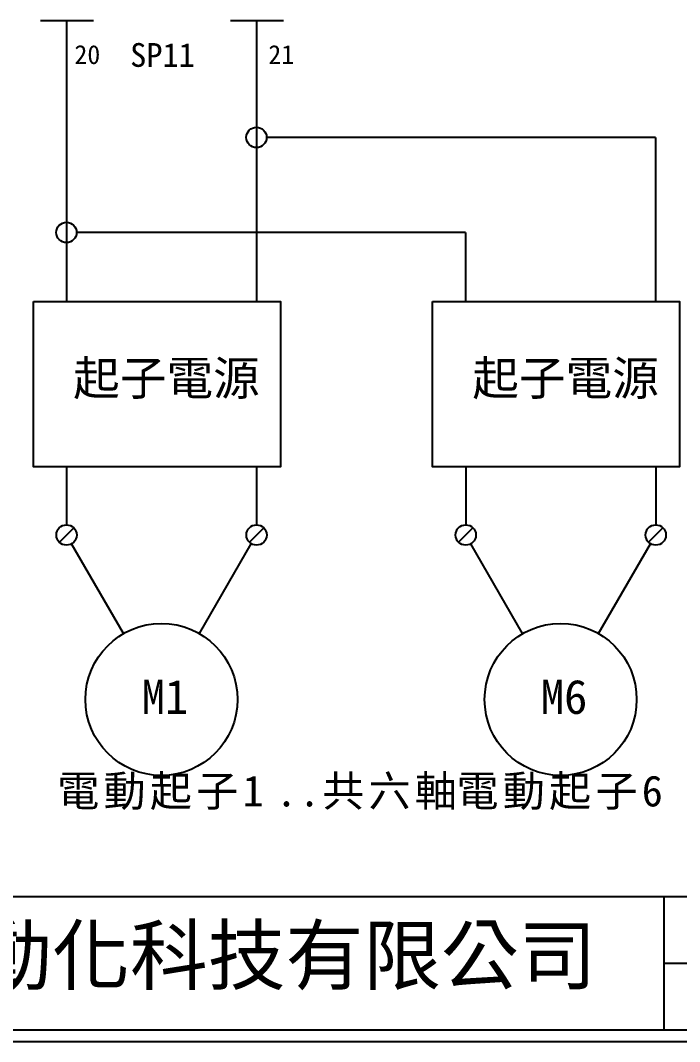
# Model space of a CAD drawing. Extents: x 10 to 297, y 3 to 207.
# Drawn here: x 78 to 147.4, y 3 to 110.4 of the extents above; entities that cross this region are included whole.
import ezdxf

# ---------------------------------------------------------------- set-up
doc = ezdxf.new("R2010")
doc.units = 0
doc.layers.get('0').update_dxf_attribs({"linetype": 'CONTINUOUS'})
doc.layers.add('圖框層', color=7, linetype='CONTINUOUS')
doc.layers.add('標尺寸層', color=3, linetype='CONTINUOUS')
doc.styles.add('STSL', font='kaiu.ttf')
doc.styles.add('標楷體', font='kaiu.ttf')

msp = doc.modelspace()

# ---------------------------------------------------------------- linework, layer by layer
for p, q in [((82.83, 110.42), (82.83, 104.56)), ((102.83, 110.42), (102.83, 104.56)), ((82.83, 104.56), (82.84, 80.85)), ((102.83, 104.56), (102.84, 80.85)), ((144.84, 98.12), (103.9, 98.12)), ((144.84, 98.12), (144.85, 80.85)), ((124.85, 88.12), (83.9, 88.12)), ((124.85, 88.12), (124.85, 80.85)), ((82.84, 63.47), (82.84, 57.36)), ((102.84, 63.47), (102.84, 57.36)), ((124.86, 63.47), (124.86, 57.36)), ((144.86, 63.47), (144.86, 57.36)), ((83.6, 57.05), (82.09, 55.53)), ((103.6, 57.05), (102.09, 55.53)), ((125.62, 57.05), (124.1, 55.53)), ((145.62, 57.05), (144.1, 55.53)), ((88.83, 45.92), (83.38, 55.36)), ((96.83, 45.92), (102.29, 55.37)), ((130.85, 45.92), (125.39, 55.36)), ((138.85, 45.92), (144.31, 55.37))]:
    msp.add_line(p, q)
for centre, radius in [((102.83, 98.12), 1.07), ((82.83, 88.12), 1.07), ((82.84, 56.29), 1.07), ((102.84, 56.29), 1.07), ((124.86, 56.29), 1.07), ((144.86, 56.29), 1.07), ((92.83, 38.99), 8), ((134.85, 38.99), 8)]:
    msp.add_circle(centre, radius)
at = {"layer": '圖框層', "color": 7}
for p, q in [((11.25, 18.25), (295.75, 18.25)), ((145.75, 4.25), (145.75, 18.25)), ((145.75, 11.25), (295.75, 11.25)), ((11.25, 4.25), (295.75, 4.25)), ((10, 3), (297, 3))]:
    msp.add_line(p, q, dxfattribs=at)
at = {"layer": '標尺寸層', "color": 7}
for p, q in [((80.1, 110.42), (85.67, 110.42)), ((82.83, 110.42), (82.83, 104.56)), ((100.1, 110.42), (105.67, 110.42))]:
    msp.add_line(p, q, dxfattribs=at)
for points in [[(79.36, 80.85), (105.35, 80.85), (105.35, 63.47), (79.36, 63.47)], [(121.37, 80.85), (147.37, 80.85), (147.37, 63.47), (121.37, 63.47)]]:
    msp.add_lwpolyline(points, close=True, dxfattribs=at)

# ---------------------------------------------------------------- texts
at = {"color": 0, "char_height": 3.25, "attachment_point": 2, "style": '標楷體'}
for s, insert, width in [('{\\T1.1;電動起子1}', (92.83, 30.99), 24.1454), ('{\\T1.1;..共六軸}', (114.63, 30.99), 20.4988), ('{\\T1.1;電動起子6}', (134.85, 30.99), 24.1454)]:
    msp.add_mtext(s, dxfattribs=dict(at, insert=insert, width=width))
at = {"layer": '圖框層', "color": 4, "style": 'STSL'}
for s, height, p in [('20', 2, (83.67, 105.83)), ('SP11', 2.5, (89.54, 105.54)), ('21', 2, (104.08, 105.83)), ('起子電源', 3.6, (83.54, 71)), ('起子電源', 3.6, (125.55, 71)), ('M1', 3.6, (90.75, 37.47)), ('M6', 3.6, (132.76, 37.47)), ('泓陞自動化科技有限公司', 6, (48.6, 9.08))]:
    msp.add_text(s, height=height, dxfattribs=at).set_placement(p)

doc.saveas('drawing.dxf')
